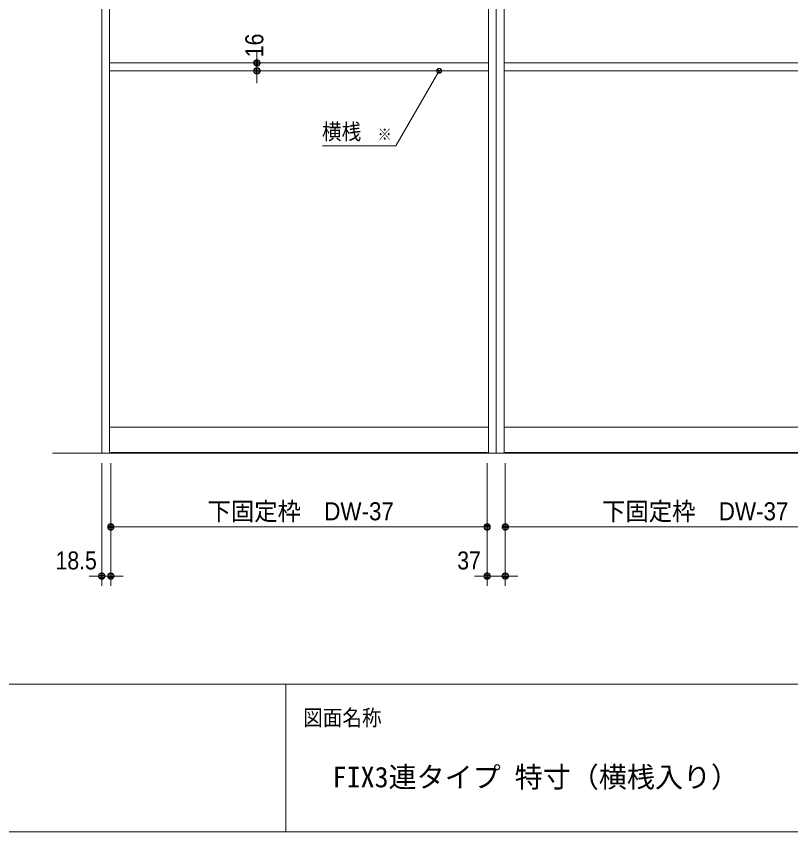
# Model space of a CAD drawing. Units: millimetres, scale not verified. Extents: x -6062 to 6062, y -3045 to 3045.
# Drawn here: x -4486 to -2910, y -2770 to -1111 of the extents above; entities that cross this region are included whole.
import ezdxf
from ezdxf.enums import TextEntityAlignment as Align

# ---------------------------------------------------------------- set-up
doc = ezdxf.new("R2010")
doc.units = ezdxf.units.MM
doc.header["$LTSCALE"] = 20
for name, color, linetype, lineweight in [('0-0_1図面枠', 7, 'Continuous', 9), ('0-1_3一般', 7, 'Continuous', 9), ('0-2_2寸法-3', 7, 'Continuous', 9), ('0-3_2寸法-2', 7, 'Continuous', 9), ('0-4_0', 7, 'Continuous', 9), ('0-5_2寸法-1', 7, 'Continuous', 9)]:
    doc.layers.add(name, color=color, linetype=linetype, lineweight=lineweight)
doc.styles.add('ＭＳ ゴシック', font='')
doc.styles.add('ＭＳ Ｐゴシック', font='')
doc.styles.get('ＭＳ ゴシック').set_extended_font_data('MS Gothic')
doc.styles.get('ＭＳ Ｐゴシック').set_extended_font_data('MS PGothic')

# ---------------------------------------------------------------- blocks, each defined once
blk = doc.blocks.new('_Dot')
at = {"layer": '0-4_0'}
for p, q in [((-10, 0), (-20, 0)), ((9.78, 2), (-9.78, 2)), ((7.99, 6), (-7.99, 6)), ((9.16, -3.98), (-9.16, -3.98)), ((6, -7.98), (-6, -7.98))]:
    blk.add_line(p, q, dxfattribs=at)
for points in [[(10, 0), (9.92, 1.25), (9.69, 2.49), (9.3, 3.68), (8.76, 4.82), (8.09, 5.88), (7.29, 6.85), (6.37, 7.71), (5.36, 8.44), (4.26, 9.05), (3.09, 9.51), (1.87, 9.82), (0.63, 9.98), (-0.63, 9.98), (-1.87, 9.82), (-3.09, 9.51), (-4.26, 9.05), (-5.36, 8.44), (-6.37, 7.71), (-7.29, 6.85), (-8.09, 5.88), (-8.76, 4.82), (-9.3, 3.68), (-9.69, 2.49), (-9.92, 1.25), (-10, 0), (0, 0)], [(-10, 0), (-9.92, -1.25), (-9.69, -2.49), (-9.3, -3.68), (-8.76, -4.82), (-8.09, -5.88), (-7.29, -6.85), (-6.37, -7.71), (-5.36, -8.44), (-4.26, -9.05), (-3.09, -9.51), (-1.87, -9.82), (-0.63, -9.98), (0.63, -9.98), (1.87, -9.82), (3.09, -9.51), (4.26, -9.05), (5.36, -8.44), (6.37, -7.71), (7.29, -6.85), (8.09, -5.88), (8.76, -4.82), (9.3, -3.68), (9.69, -2.49), (9.92, -1.25), (10, 0), (0, 0)]]:
    blk.add_lwpolyline(points, close=True, dxfattribs=at)
blk = doc.blocks.new('グループ-45')
at = {"layer": '0-1_3一般'}
for p, q in [((-50500, -40000), (-50500, 6840)), ((-50180, -40000), (-50180, 6840)), ((-34760, 6840), (-34760, -40000)), ((-34440, 6840), (-34440, -40000)), ((-50180, -38940), (-34760, -38940)), ((-50500, -40000), (-34440, -40000))]:
    blk.add_line(p, q, dxfattribs=at)
blk = doc.blocks.new('グループ-47')
at = {"layer": '0-1_3一般'}
blk.add_lwpolyline([(-50130, -39970), (-50130, -40000), (-34810, -40000), (-34810, -39970)], close=True, dxfattribs=at)
blk = doc.blocks.new('グループ-48')
at = {"layer": '0-1_3一般'}
for p, q in [((-34120, -40000), (-34120, 6840)), ((-34120, -38940), (-18700, -38940)), ((-34440, -40000), (-18380, -40000))]:
    blk.add_line(p, q, dxfattribs=at)
blk.add_lwpolyline([(-34440, -40000), (-34440, 6840), (-18380, 6840)], dxfattribs=at)
blk = doc.blocks.new('グループ-50')
at = {"layer": '0-1_3一般'}
for p, q in [((-18750, -39970), (-34070, -39970)), ((-34070, -39970), (-34070, -40000)), ((-34070, -40000), (-18750, -40000)), ((-18750, -40000), (-18750, -39970))]:
    blk.add_line(p, q, dxfattribs=at)
blk = doc.blocks.new('グループ-54')
at = {"layer": '0-1_3一般'}
for p, q in [((-50500, 7000), (-50500, -40000)), ((-52500, -40000), (-320, -40000))]:
    blk.add_line(p, q, dxfattribs=at)
blk = doc.blocks.new('グループ-55')
at = {"layer": '0-1_3一般'}
for p, q in [((-50180, -24120), (-34760, -24120)), ((-34120, -24120), (-18700, -24120)), ((-34760, -24440), (-50180, -24440)), ((-18700, -24440), (-34120, -24440))]:
    blk.add_line(p, q, dxfattribs=at)
for name in ['グループ-54', 'グループ-45', 'グループ-48', 'グループ-47', 'グループ-50']:
    blk.add_blockref(name, (0, 0), dxfattribs=at)
blk = doc.blocks.new('グループ-70')
at = {"layer": '0-0_1図面枠'}
for p, q in [((-80000, -49400), (80000, -49400)), ((-43000, -49400), (-43000, -55400))]:
    blk.add_line(p, q, dxfattribs=at)
blk.add_lwpolyline([(-80000, 55400), (80000, 55400), (80000, -55400), (-80000, -55400)], close=True, dxfattribs=at)
blk = doc.blocks.new('図面枠')
at = {"layer": '0-0_1図面枠'}
blk.add_blockref('グループ-70', (0, 0), dxfattribs=at)
at = {"layer": '0-0_1図面枠', "style": 'ＭＳ ゴシック', "width": 0.9}
blk.add_text('図面名称', height=650.9, dxfattribs=at).set_placement((-42300.1, -51283.9), align=Align.BOTTOM_LEFT)

msp = doc.modelspace()

# ---------------------------------------------------------------- linework, layer by layer
at = {"layer": '0-2_2寸法-3'}
for p, q in [((-3620.61, -1221.01), (-3630.39, -1221.01)), ((-3621.5, -1225.01), (-3629.5, -1225.01)), ((-3625.33, -1217.01), (-3625.67, -1217.01)), ((-3625.33, -1217.01), (-3625.67, -1217.01))]:
    msp.add_line(p, q, dxfattribs=at)
msp.add_lwpolyline([(-3862.84, -1374.84), (-3713.74, -1374.84), (-3625.5, -1222)], dxfattribs=at)
msp.add_circle((-3625.5, -1222), 5.01, dxfattribs=at)
msp.add_circle((-3625.5, -1222), 5.01, dxfattribs=at)
at = {"layer": '0-3_2寸法-2'}
for p, q in [((-3996.5, -1193.29), (-3996.5, -1180.58)), ((-3996.5, -1206), (-3996.5, -1222)), ((-3976.5, -1206), (-3976.3, -1206)), ((-3976.5, -1222), (-3976.3, -1222)), ((-3996.5, -1234.71), (-3996.5, -1247.42)), ((-4312.5, -2020), (-4312.5, -2270)), ((-4294, -2020), (-4294, -2270)), ((-3528, -2020), (-3528, -2270)), ((-3491, -2020), (-3491, -2270)), ((-4325.21, -2250), (-4337.92, -2250)), ((-4294, -2250), (-4312.5, -2250)), ((-4281.29, -2250), (-4268.58, -2250)), ((-3540.71, -2250), (-3553.42, -2250)), ((-3528, -2250), (-3491, -2250)), ((-3478.29, -2250), (-3465.58, -2250))]:
    msp.add_line(p, q, dxfattribs=at)
at = {"layer": '0-5_2寸法-1'}
for p, q in [((-4294, -2020), (-4294, -2170)), ((-3528, -2020), (-3528, -2170)), ((-3491, -2020), (-3491, -2170)), ((-4281.29, -2150), (-3540.71, -2150)), ((-2737.71, -2150), (-3478.29, -2150))]:
    msp.add_line(p, q, dxfattribs=at)

# ---------------------------------------------------------------- block references
at = {"layer": '0-0_1図面枠', "xscale": 0.05, "yscale": 0.05}
msp.add_blockref('図面枠', (-1787.5, 0), dxfattribs=at)
at = {"layer": '0-1_3一般', "xscale": 0.05, "yscale": 0.05}
msp.add_blockref('グループ-55', (-1787.5, 0), dxfattribs=at)
at = {"layer": '0-3_2寸法-2', "xscale": 0.6356201, "yscale": 0.6356201}
for p, rotation in [((-3996.5, -1206), 270), ((-3996.5, -1222), 90), ((-4294, -2250), 180), ((-3491, -2250), 180)]:
    msp.add_blockref('_Dot', p, dxfattribs=dict(at, rotation=rotation))
for p in [(-4312.5, -2250), (-3528, -2250)]:
    msp.add_blockref('_Dot', p, dxfattribs=at)
at = {"layer": '0-5_2寸法-1', "xscale": 0.6356201, "yscale": 0.6356201, "rotation": 180}
for p in [(-4294, -2150), (-3491, -2150)]:
    msp.add_blockref('_Dot', p, dxfattribs=at)
at = {"layer": '0-5_2寸法-1', "xscale": 0.6356201, "yscale": 0.6356201}
msp.add_blockref('_Dot', (-3528, -2150), dxfattribs=at)

# ---------------------------------------------------------------- texts
at = {"layer": '0-0_1図面枠', "style": 'ＭＳ ゴシック'}
msp.add_text('FIX3連タイプ 特寸（横桟入り）', height=41.84, dxfattribs=at).set_placement((-3842.46, -2692.37), align=Align.BOTTOM_LEFT)
at = {"layer": '0-2_2寸法-3', "style": 'ＭＳ ゴシック', "width": 0.9}
for s, height, p in [('横桟', 32.55, (-3864.2, -1371.66)), ('※', 23.31, (-3750.84, -1369.88))]:
    msp.add_text(s, height=height, dxfattribs=at).set_placement(p, align=Align.BOTTOM_LEFT)
at = {"layer": '0-3_2寸法-2', "style": 'ＭＳ Ｐゴシック', "width": 0.9}
msp.add_text('16', height=36.66, rotation=90, dxfattribs=at).set_placement((-3972.53, -1194.33), align=Align.BOTTOM_LEFT)
for s, height, p in [('18.5', 36.69, (-4406.46, -2247.52)), ('37', 36.66, (-3588.8, -2247.52))]:
    msp.add_text(s, height=height, dxfattribs=at).set_placement(p, align=Align.BOTTOM_LEFT)
at = {"layer": '0-5_2寸法-1', "style": 'ＭＳ Ｐゴシック', "width": 0.95}
for p in [(-4097.08, -2147.47), (-3294.08, -2147.47)]:
    msp.add_text('下固定枠\u3000DW-37', height=36.66, dxfattribs=at).set_placement(p, align=Align.BOTTOM_LEFT)

doc.saveas('drawing.dxf')
